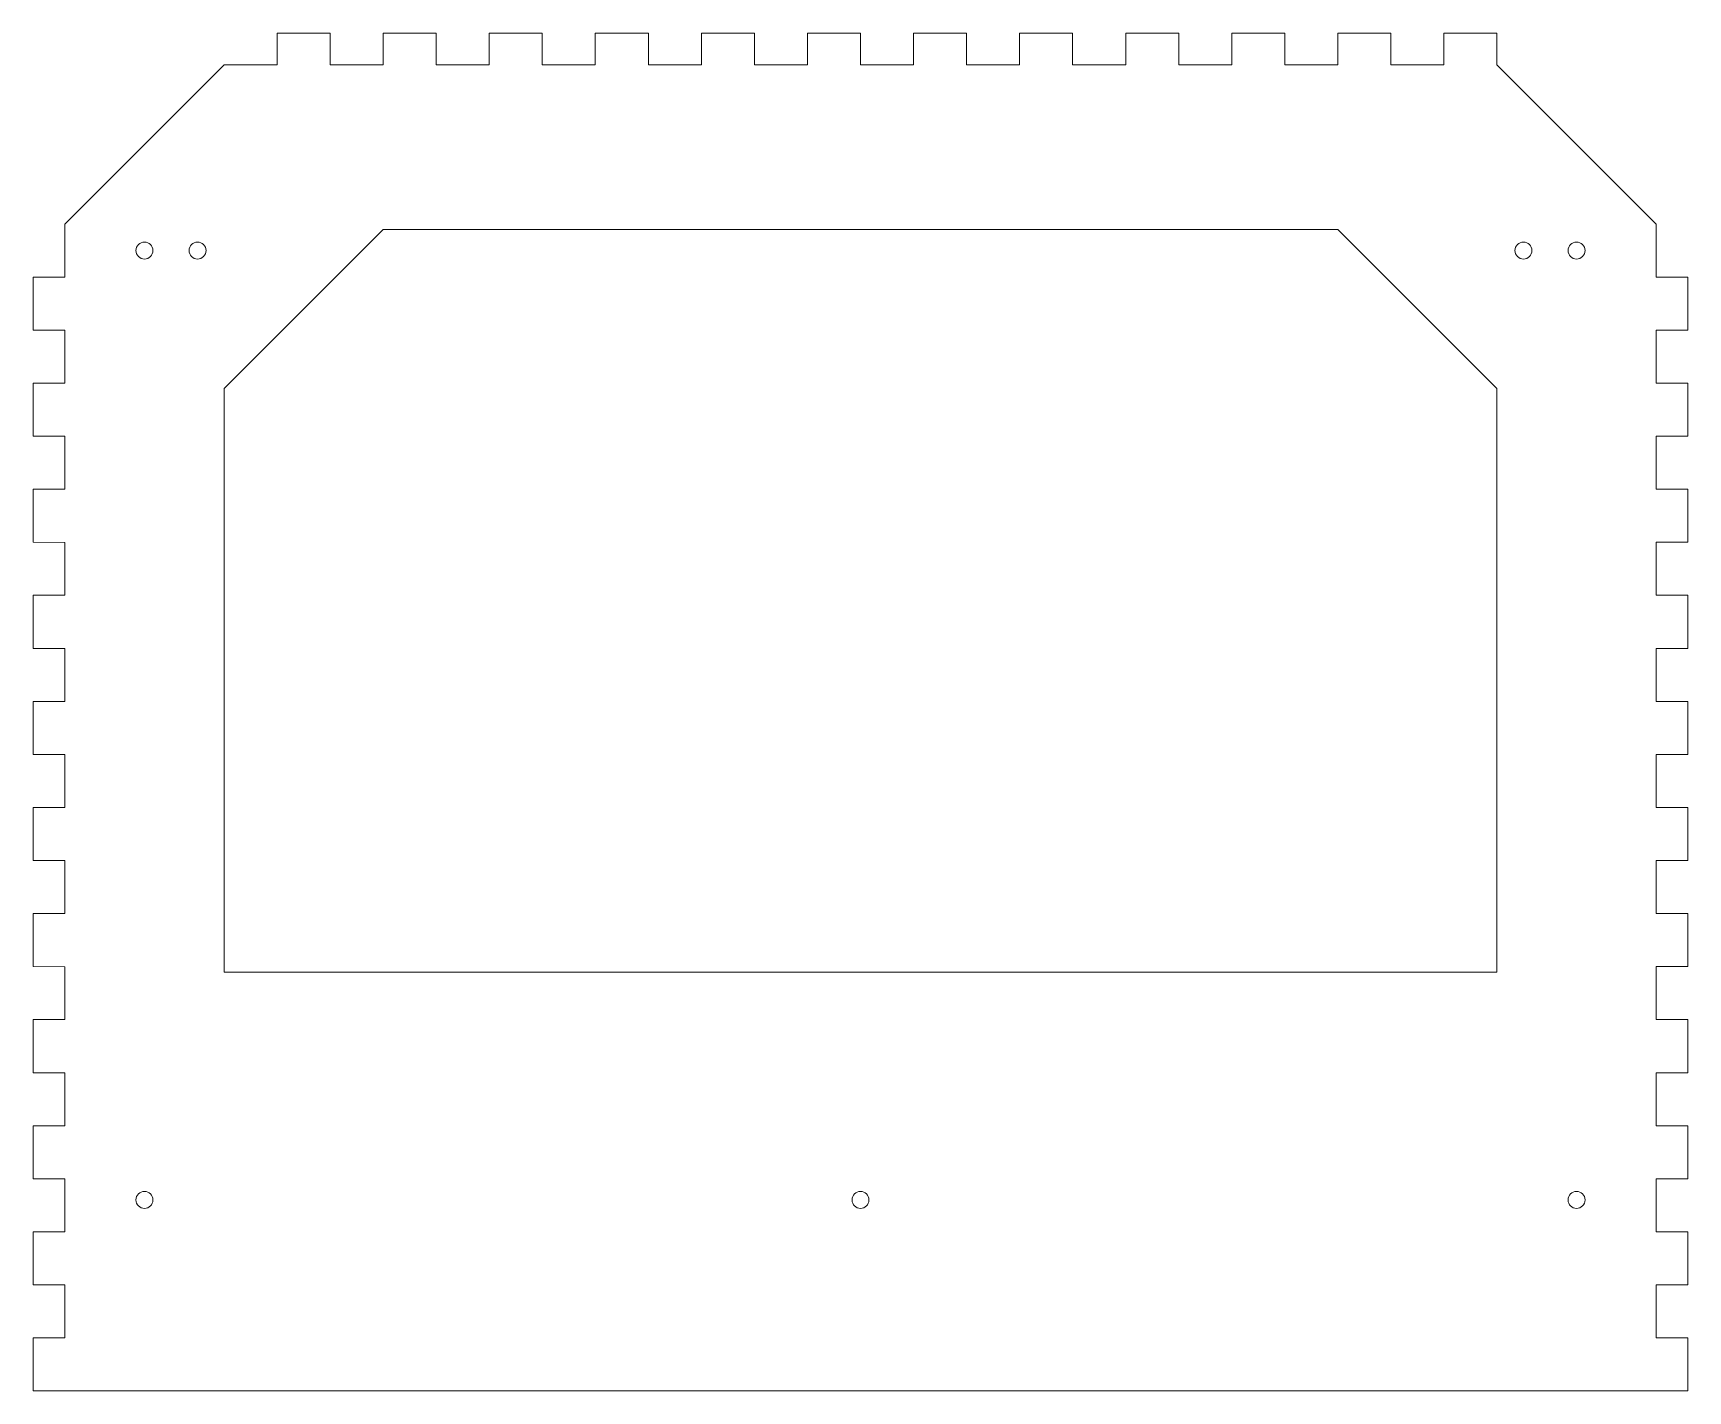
# Model space of a CAD drawing. Header units: millimetres. Extents: x -1 to 311, y 0 to 256.
import ezdxf

# ---------------------------------------------------------------- set-up
doc = ezdxf.new("R2010")
doc.units = ezdxf.units.MM

msp = doc.modelspace()

# ---------------------------------------------------------------- linework, layer by layer
at = {"color": 7, "linetype": 'Continuous', "lineweight": 15}
for p, q in [((45, 250), (45, 256)), ((45, 256), (55, 256)), ((55, 256), (55, 250)), ((65, 250), (65, 256)), ((65, 256), (75, 256)), ((75, 256), (75, 250)), ((85, 250), (85, 256)), ((85, 256), (95, 256)), ((95, 256), (95, 250)), ((105, 250), (105, 256)), ((105, 256), (115, 256)), ((115, 256), (115, 250)), ((125, 250), (125, 256)), ((125, 256), (135, 256)), ((135, 256), (135, 250)), ((145, 250), (145, 256)), ((145, 256), (155, 256)), ((155, 256), (155, 250)), ((165, 250), (165, 256)), ((165, 256), (175, 256)), ((175, 256), (175, 250)), ((185, 250), (185, 256)), ((185, 256), (195, 256)), ((195, 256), (195, 250)), ((205, 250), (205, 256)), ((205, 256), (215, 256)), ((215, 256), (215, 250)), ((225, 250), (225, 256)), ((225, 256), (235, 256)), ((235, 256), (235, 250)), ((245, 250), (245, 256)), ((245, 256), (255, 256)), ((255, 256), (255, 250)), ((265, 250), (265, 256)), ((265, 256), (275, 256)), ((275, 256), (275, 250)), ((5, 220), (35, 250)), ((35, 250), (45, 250)), ((55, 250), (65, 250)), ((75, 250), (85, 250)), ((95, 250), (105, 250)), ((115, 250), (125, 250)), ((135, 250), (145, 250)), ((155, 250), (165, 250)), ((175, 250), (185, 250)), ((195, 250), (205, 250)), ((215, 250), (225, 250)), ((235, 250), (245, 250)), ((255, 250), (265, 250)), ((305, 220), (275, 250)), ((5, 220), (5, 219.98)), ((5, 210), (5, 219.98)), ((35, 188.97), (65, 218.97)), ((65, 218.97), (245, 218.97)), ((275, 188.97), (245, 218.97)), ((305, 210), (305, 220)), ((-1, 200), (-1, 210)), ((-1, 210), (5, 210)), ((311, 210), (305, 210)), ((311, 200), (311, 210)), ((-1, 200), (5, 199.98)), ((5, 190), (5, 199.98)), ((305, 200), (311, 200)), ((305, 190), (305, 200)), ((-1, 180), (-1, 190)), ((-1, 190), (5, 190)), ((35, 78.97), (35, 188.97)), ((275, 78.97), (275, 188.97)), ((311, 190), (305, 190)), ((311, 180), (311, 190)), ((-1, 180), (5, 179.98)), ((5, 170), (5, 179.98)), ((305, 180), (311, 180)), ((305, 170), (305, 180)), ((-1, 160), (-1, 170)), ((-1, 170), (5, 170)), ((311, 170), (305, 170)), ((311, 160), (311, 170)), ((-1, 160), (5, 159.98)), ((5, 150), (5, 159.98)), ((305, 160), (311, 160)), ((305, 150), (305, 160)), ((-1, 140), (-1, 150)), ((-1, 150), (5, 150)), ((311, 150), (305, 150)), ((311, 140), (311, 150)), ((-1, 140), (5, 139.98)), ((5, 130), (5, 139.98)), ((305, 140), (311, 140)), ((305, 130), (305, 140)), ((-1, 120), (-1, 130)), ((-1, 130), (5, 130)), ((311, 130), (305, 130)), ((311, 120), (311, 130)), ((-1, 120), (5, 119.98)), ((5, 110), (5, 119.98)), ((305, 120), (311, 120)), ((305, 110), (305, 120)), ((-1, 100), (-1, 110)), ((-1, 110), (5, 110)), ((311, 110), (305, 110)), ((311, 100), (311, 110)), ((-1, 100), (5, 99.98)), ((5, 90), (5, 99.98)), ((305, 100), (311, 100)), ((305, 90), (305, 100)), ((-1, 80), (-1, 90)), ((-1, 90), (5, 90)), ((311, 90), (305, 90)), ((311, 80), (311, 90)), ((-1, 80), (5, 79.98)), ((5, 70), (5, 79.98)), ((35, 78.97), (275, 78.97)), ((305, 80), (311, 80)), ((305, 70), (305, 80)), ((-1, 60), (-1, 70)), ((-1, 70), (5, 70)), ((311, 70), (305, 70)), ((311, 60), (311, 70)), ((-1, 60), (5, 59.98)), ((5, 50), (5, 59.98)), ((305, 60), (311, 60)), ((305, 50), (305, 60)), ((-1, 40), (-1, 50)), ((-1, 50), (5, 50)), ((311, 50), (305, 50)), ((311, 40), (311, 50)), ((-1, 40), (5, 39.98)), ((5, 30), (5, 39.98)), ((305, 40), (311, 40)), ((305, 30), (305, 40)), ((-1, 20), (-1, 30)), ((-1, 30), (5, 30)), ((311, 30), (305, 30)), ((311, 20), (311, 30)), ((-1, 20), (5, 19.98)), ((5, 10), (5, 19.98)), ((305, 20), (311, 20)), ((305, 10), (305, 20)), ((-1, 0), (-1, 10)), ((-1, 10), (5, 10)), ((311, 10), (305, 10)), ((311, 0), (311, 10)), ((311, 0), (-1, 0))]:
    msp.add_line(p, q, dxfattribs=at)
for centre in [(20, 215), (30, 215), (280, 215), (290, 215), (20, 36), (155, 36), (290, 36)]:
    msp.add_circle(centre, 1.6, dxfattribs=at)

doc.saveas('drawing.dxf')
